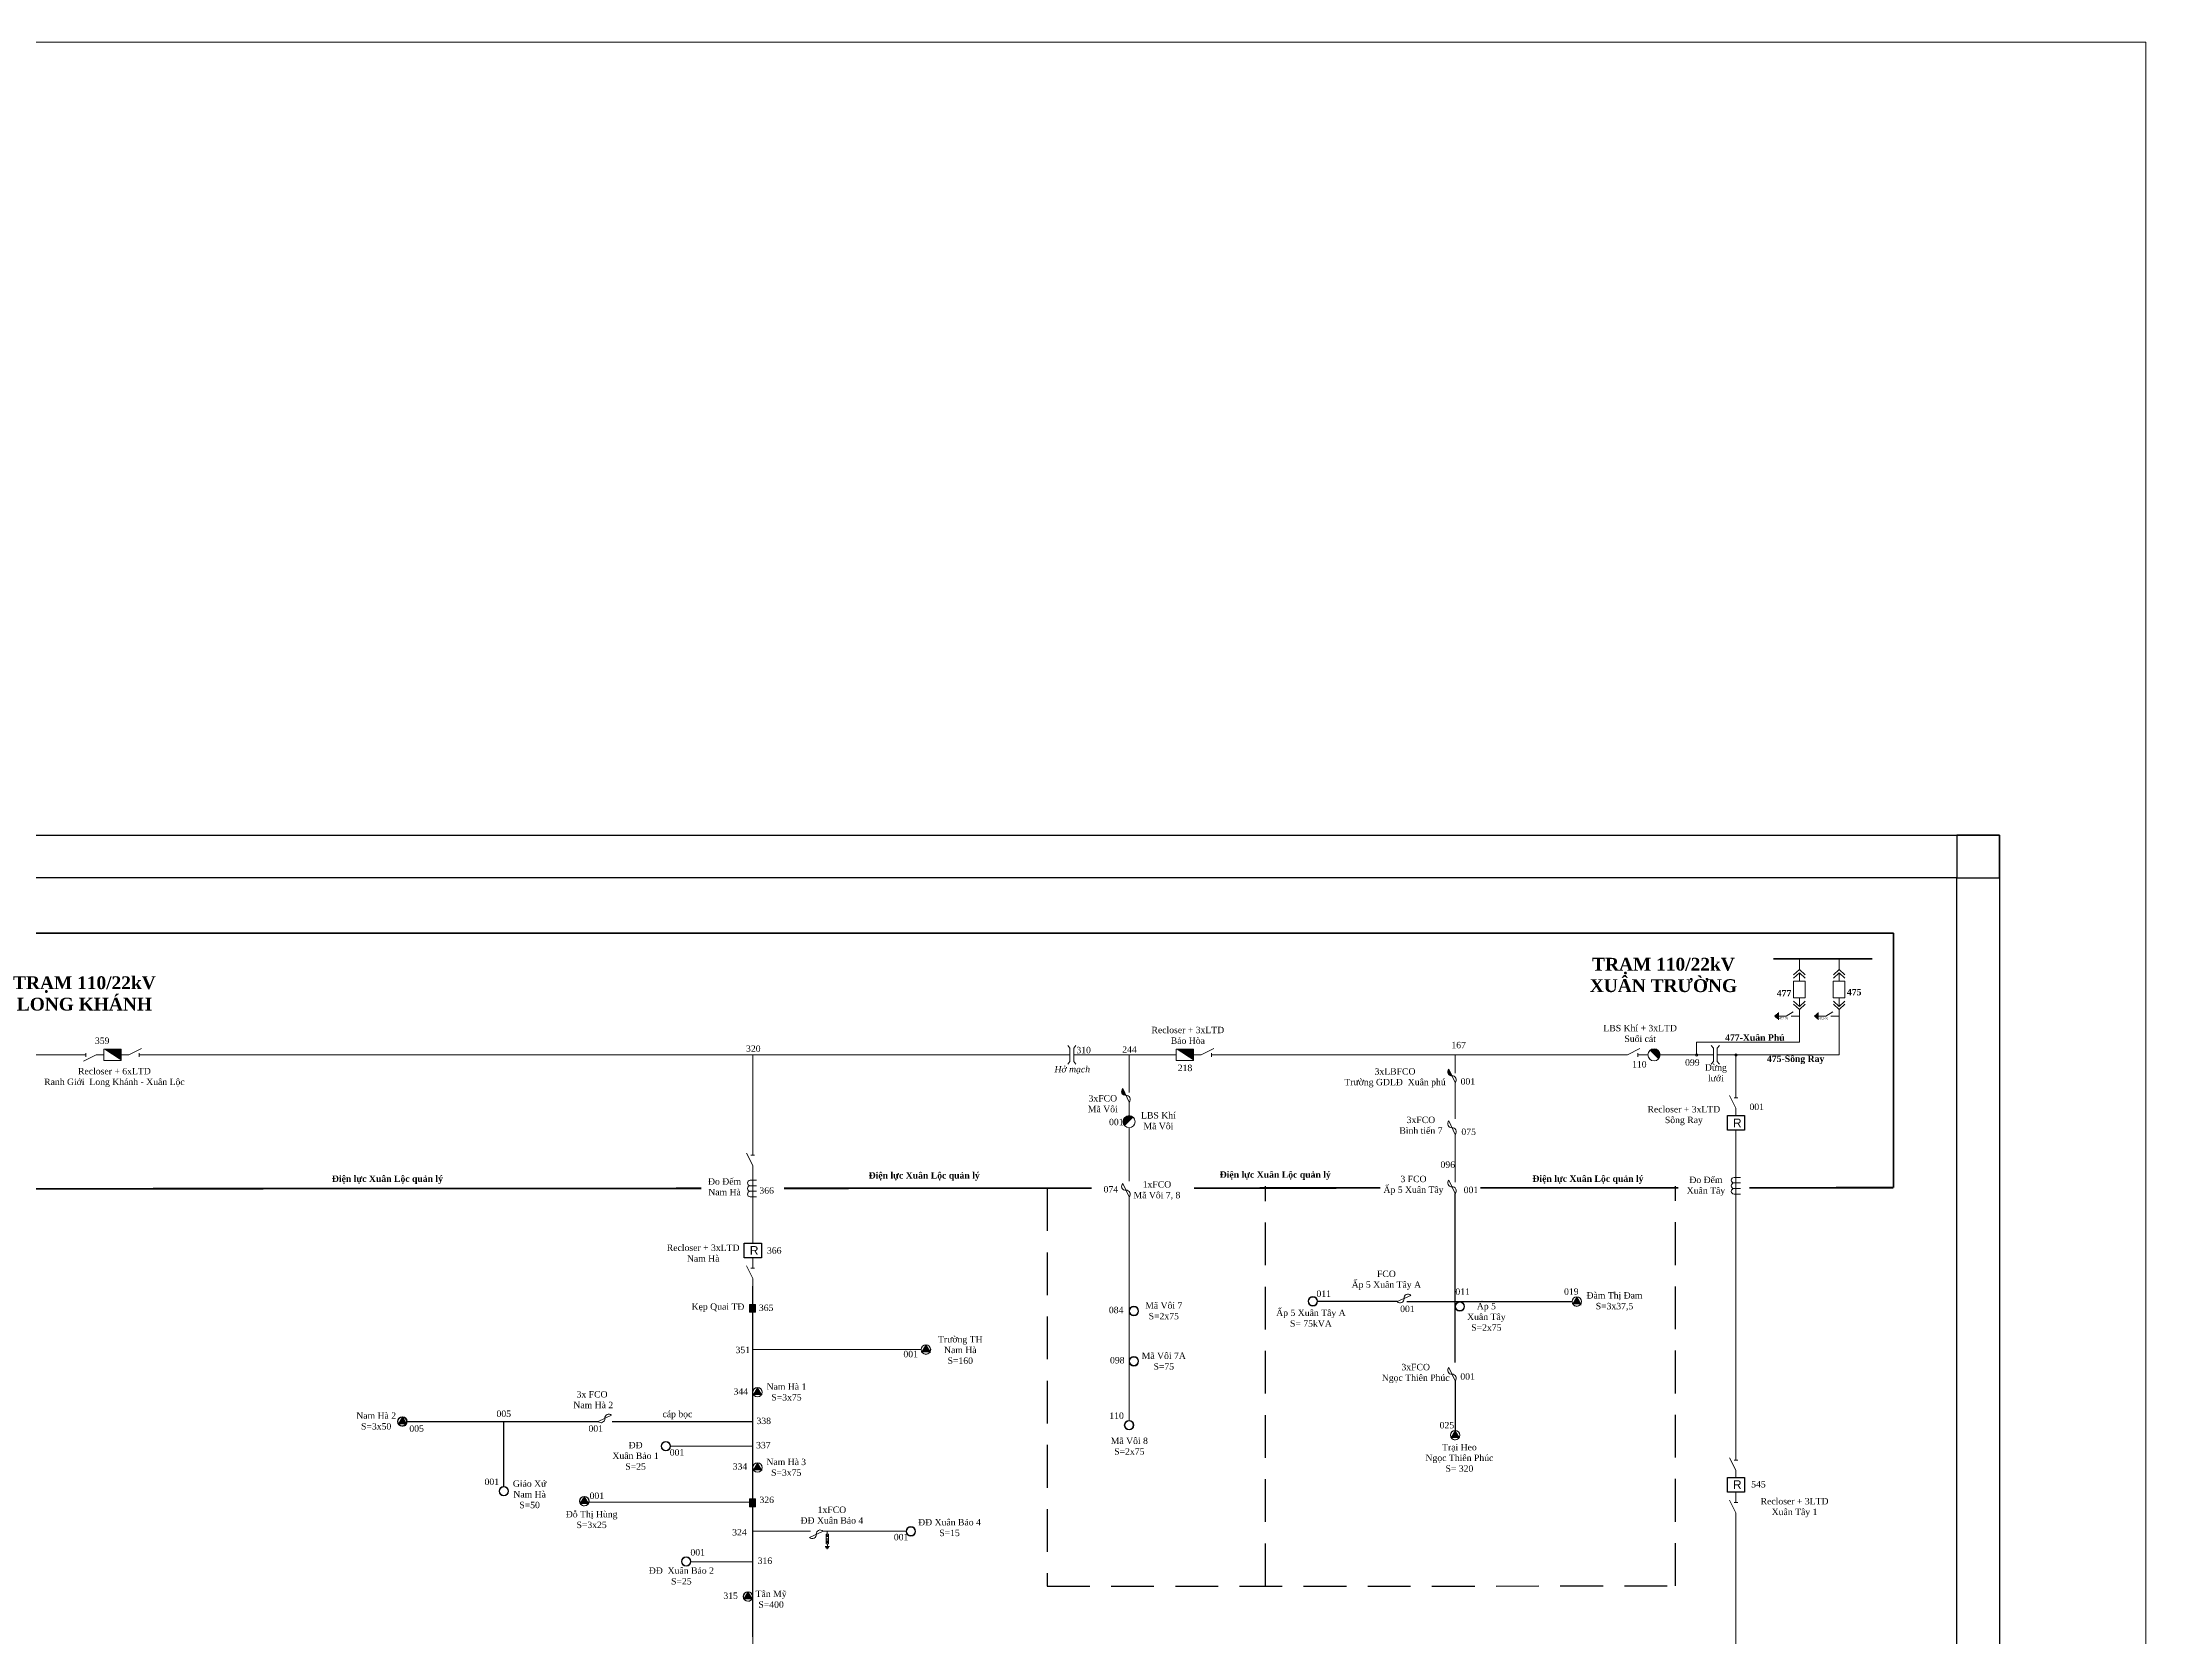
# Model space of a CAD drawing. Header units: inches. Extents: x 4393 to 9189, y -189 to 2360.
# Drawn here: x 8357.2 to 8603.2, y 1318.2 to 1504.7 of the extents above; entities that cross this region are included whole.
import ezdxf
from ezdxf.enums import TextEntityAlignment as Align

# ---------------------------------------------------------------- set-up
doc = ezdxf.new("R2010")
doc.units = ezdxf.units.IN
doc.header["$MEASUREMENT"] = 0
doc.linetypes.add('DASHED', pattern=[0.75, 0.5, -0.25])
for name, color, linetype, lineweight in [('Day 22kV', 1, 'Continuous', 25), ('Khung', 7, 'Continuous', 20), ('TBA', 5, 'Continuous', 18), ('Text', 7, 'Continuous', 15), ('Thiet bi', 3, 'Continuous', 18)]:
    doc.layers.add(name, color=color, linetype=linetype, lineweight=lineweight)
doc.layers.add('TEXT477TANPHU', color=7, linetype='Continuous')
doc.styles.get("Standard").update_dxf_attribs({"font": 'arial.ttf'})
doc.styles.add('TimeNRoman', font='times.ttf')
doc.styles.add('TimeNRoman-B', font='timesbd.ttf')

# ---------------------------------------------------------------- blocks, each defined once
blk = doc.blocks.new('TBA 1P')
h = blk.add_hatch(color=4)
h.set_gradient(color1=(0, 0, 255), one_color=1, tint=1, name='SPHERICAL')
h.paths.add_polyline_path([(0.8, 0.8, 1), (-0.8, 0.8, 1)])
h.paths.add_polyline_path([(-0.77, 0.8, -1), (0.77, 0.8, -1)], flags=16)
at = {"color": 0}
for radius in [0.8, 0.769, 0.759, 0.759, 0.748, 0.737, 0.726, 0.715]:
    blk.add_circle((0, 0.8), radius, dxfattribs=at)
blk = doc.blocks.new('LBFCO')
blk.add_hatch(color=0).paths.add_polyline_path([(2.26, 1.05, 0.707499), (1.13, 0.53)])
at = {"color": 0}
blk.add_lwpolyline([(0, 0, 0.707499), (1.13, 0.53, -0.707499), (2.26, 1.05, -5.301682)], format="xyb", dxfattribs=at)
blk.add_lwpolyline([(0, 0), (2.26, 1.05)], dxfattribs=at)
blk = doc.blocks.new('ALTD')
at = {"color": 0}
for points in [[(3.38, 1.08), (1.27, 0), (0, 0)], [(2.99, 0.31), (2.99, -0.31)], [(2.99, 0), (4.73, 0)]]:
    blk.add_lwpolyline(points, dxfattribs=at)
blk = doc.blocks.new('RECLOSER')
blk.add_hatch(color=0).paths.add_polyline_path([(0, 0.95), (0, -0.95), (2.92, -0.95)])
at = {"color": 0}
blk.add_line((2.92, 0.95), (2.92, -0.95), dxfattribs=at)
blk.add_lwpolyline([(0, -0.95), (2.92, -0.95), (2.92, 0.95), (0, 0.95)], close=True, dxfattribs=at)
blk = doc.blocks.new('DO DEM')
at = {"color": 0}
for points in [[(-1.4, 1.53), (-1.4, 0.47, 1), (-0.47, 0.47), (-0.47, 1.53)], [(-0.47, 1.53), (-0.47, 0.47, 1), (0.47, 0.47), (0.47, 1.53)], [(0.47, 1.53), (0.47, 0.47, 1), (1.4, 0.47), (1.4, 1.53)]]:
    blk.add_lwpolyline(points, format="xyb", dxfattribs=at)
blk = doc.blocks.new('NOI DAT')
at = {"color": 0}
for points in [[(0, 0.01), (0, -1.37)], [(0, -3.51), (0, -2.22), (-0.71, -1.04)], [(0.6, -3.51), (-0.6, -3.51)], [(-0.47, -3.67), (0.47, -3.67)], [(-0.34, -3.82), (0.34, -3.82)], [(-0.21, -3.98), (0.21, -3.98)], [(-0.08, -4.13), (0.08, -4.13)]]:
    blk.add_lwpolyline(points, dxfattribs=at)
blk = doc.blocks.new('MAT CAT')
at = {"color": 0}
blk.add_lwpolyline([(-0.98, 4.76), (0.98, 4.76), (0.98, 1.94), (-0.98, 1.94)], close=True, dxfattribs=at)
for points in [[(-0.97, 5.81), (0, 6.7), (0.97, 5.81)], [(-0.97, 5.28), (0, 6.17), (0.97, 5.28)], [(0, 4.76), (0, 6.17)], [(-0.97, 1.42), (0, 0.53), (0.97, 1.42)], [(-0.97, 0.89), (0, 0), (0.97, 0.89)], [(0, 1.94), (0, 0.53)]]:
    blk.add_lwpolyline(points, dxfattribs=at)
blk = doc.blocks.new('FCO')
at = {"color": 0}
blk.add_lwpolyline([(0, 0, 0.707499), (1.13, 0.53, -0.707499), (2.26, 1.05, -5.301682)], format="xyb", dxfattribs=at)
blk.add_lwpolyline([(0, 0), (2.26, 1.05)], dxfattribs=at)
blk = doc.blocks.new('TBA 3P')
h = blk.add_hatch(color=4)
h.set_gradient(color1=(0, 0, 255), one_color=1, tint=1, name='INVSPHERICAL')
h.paths.add_polyline_path([(-0.01, 1.58), (0, 1.6, 0.414214), (-0.8, 0.8, 0.131652), (-0.69, 0.4), (-0.68, 0.42, -0.12747), (-0.78, 0.8, -0.409402)])
h = blk.add_hatch(color=4)
h.set_gradient(color1=(0, 0, 255), one_color=1, tint=1, name='INVSPHERICAL')
h.paths.add_polyline_path([(0.8, 0.8, 1), (-0.8, 0.8, 1)])
h.paths.add_polyline_path([(-0.78, 0.8, -1), (0.78, 0.8, -1)], flags=16)
h = blk.add_hatch()
h.set_pattern_fill('AR-HBONE', color=4, scale=0.25, style=0)
h.paths.add_polyline_path([(0.69, 0.4), (0.67, 0.4, -0.566432), (-0.67, 0.4), (-0.69, 0.4, 0.57735)])
h = blk.add_hatch(color=4)
h.set_gradient(color1=(0, 0, 255), one_color=1, tint=1, name='SPHERICAL')
h.paths.add_polyline_path([(0, 1.6), (0.01, 1.58, -0.409402), (0.78, 0.8, -0.12747), (0.68, 0.42), (0.69, 0.4, 0.131652), (0.8, 0.8, 0.414214)])
at = {"color": 0}
blk.add_lwpolyline([(0, 1.6, 0, 1.39, 0), (0, 0.4, 0, 0, 0)], format="xyseb", dxfattribs=at)
blk.add_lwpolyline([(-0.69, 0.4), (0.69, 0.4), (0, 1.6)], close=True, dxfattribs=at)
for radius in [0.8, 0.778]:
    blk.add_circle((0, 0.8), radius, dxfattribs=at)
blk = doc.blocks.new('LBS')
blk.add_hatch(color=0).paths.add_polyline_path([(-0.72, 0.72, 0.198912), (-1.02, 0, 0.668179), (0.72, -0.72)])
at = {"color": 0}
blk.add_circle((0, 0), 1.02, dxfattribs=at)
blk = doc.blocks.new('DUNG LUOI')
at = {"color": 0}
for points in [[(-1.01, -1.59), (-0.65, -1.1), (-0.65, 1.1), (-1.01, 1.59)], [(0.37, -1.59), (0, -1.1), (0, 1.1), (0.37, 1.59)]]:
    blk.add_lwpolyline(points, dxfattribs=at)
blk = doc.blocks.new('Re')
at = {"layer": 'Day 22kV', "color": 0}
blk.add_lwpolyline([(1873.3, 178.6), (1883.3, 178.6), (1883.3, 170.1), (1873.3, 170.1)], close=True, dxfattribs=at)
at = {"layer": 'TEXT477TANPHU', "color": 7, "true_color": 0xffffff, "insert": (1876.5, 176.9), "char_height": 5, "attachment_point": 1}
blk.add_mtext_dynamic_manual_height_columns('R', width=1.151, gutter_width=1, heights=[0], dxfattribs=at)
blk = doc.blocks.new('4')
at = {"layer": 'Day 22kV', "color": 6}
for p, q in [((0, 841), (1149, 841)), ((1149, 841), (1149, 0))]:
    blk.add_line(p, q, dxfattribs=at)
blk = doc.blocks.new('7')
at = {"layer": 'Day 22kV', "color": 6}
for p, q in [((10, 10), (0, 10)), ((0, 10), (0, 0)), ((10, 0), (10, 10)), ((0, 0), (10, 0))]:
    blk.add_line(p, q, dxfattribs=at)
blk = doc.blocks.new('11')
at = {"layer": 'Day 22kV', "color": 6}
blk.add_lwpolyline([(1138.99, 829.51), (10, 829.49), (10, 8.51), (1138.99, 8.51), (1138.99, 829.51)], dxfattribs=at)
for name, p in [('4', (0, -1.49)), ('7', (1138.99, 829.51))]:
    blk.add_blockref(name, p, dxfattribs=at)
blk = doc.blocks.new('LA')
at = {"color": 0}
for p, q in [((0.33, -2.28), (0.53, -2.69)), ((0.33, -2.28), (0.74, -2.28)), ((0.33, -3.92), (0.33, -2.28)), ((0.33, -2.69), (0.74, -2.69)), ((0.33, -3.1), (0.74, -3.1)), ((0.33, -3.3), (0.74, -3.3)), ((0.33, -3.51), (0.74, -3.51)), ((0.52, -1.72), (0.52, -2.28)), ((0.53, -2.69), (0.74, -2.28)), ((0.74, -2.28), (0.74, -3.92)), ((0.88, -4.39), (0.14, -4.39)), ((0.22, -4.48), (0.8, -4.48)), ((0.3, -4.58), (0.72, -4.58)), ((0.33, -3.71), (0.74, -3.71)), ((0.74, -3.92), (0.33, -3.92)), ((0.38, -4.67), (0.64, -4.67)), ((0.46, -4.77), (0.56, -4.77)), ((0.53, -3.92), (0.53, -4.39))]:
    blk.add_line(p, q, dxfattribs=at)

msp = doc.modelspace()

# ---------------------------------------------------------------- hatches: boundary and pattern name
at = {"layer": 'Text', "lineweight": 15}
h = msp.add_hatch(dxfattribs=at)
h.set_pattern_fill('ANSI38', color=4, scale=0.5, style=0)
h.set_pattern_definition([(45, (8296.92188, 468.857576), (-0.044194174, 0.044194174), []), (135, (8296.92188, 468.857576), (-0.1325825215, 0.044194174), [0.15625, -0.09375])])
h.paths.add_polyline_path([(8440.63, 1357.16), (8439.9, 1357.16), (8439.9, 1356.26), (8440.63, 1356.26)])
h = msp.add_hatch(dxfattribs=at)
h.set_pattern_fill('ANSI38', color=4, scale=0.5, style=0)
h.set_pattern_definition([(45, (8296.92188, 446.11592), (-0.044194174, 0.044194174), []), (135, (8296.92188, 446.11592), (-0.1325825215, 0.044194174), [0.15625, -0.09375])])
h.paths.add_polyline_path([(8440.63, 1334.42), (8439.9, 1334.42), (8439.9, 1333.51), (8440.63, 1333.51)])

# ---------------------------------------------------------------- linework, layer by layer
at = {"color": 6, "lineweight": 15}
msp.add_line((8361.13, 1386.32), (8352.61, 1386.32), dxfattribs=at)
at = {"color": 3, "lineweight": 15}
for points in [[(8477.12, 1385.22), (8477.37, 1385.56), (8477.37, 1387.09), (8477.12, 1387.42)], [(8478.08, 1385.22), (8477.82, 1385.56), (8477.82, 1387.09), (8478.08, 1387.42)]]:
    msp.add_lwpolyline(points, dxfattribs=at)
at = {"layer": 'Day 22kV', "lineweight": 15}
msp.add_line((8489.81, 1386.32), (8477.82, 1386.32), dxfattribs=at)
at = {"layer": 'Day 22kV', "color": 6, "lineweight": 30}
msp.add_line((8522.41, 1350.35), (8522.41, 1370.12), dxfattribs=at)
at = {"layer": 'Day 22kV', "color": 5, "lineweight": 30}
msp.add_line((8440.31, 1318.29), (8440.31, 1359.3), dxfattribs=at)
at = {"layer": 'Day 22kV', "lineweight": 15, "const_width": 0.217}
msp.add_lwpolyline([(8559.61, 1397.54), (8571.19, 1397.54)], dxfattribs=at)
at = {"layer": 'Day 22kV', "lineweight": 15}
for points in [[(8562.65, 1396.28), (8562.65, 1397.54)], [(8567.3, 1396.28), (8567.3, 1397.54)], [(8562.65, 1391.62), (8562.65, 1387.79), (8550.63, 1387.79), (8550.63, 1386.32)], [(8553.06, 1386.32), (8567.3, 1386.32), (8567.3, 1391.62)], [(8369.76, 1386.32), (8477.37, 1386.32)], [(8440.3, 1386.32), (8440.3, 1375.78)], [(8484.29, 1386.32), (8484.29, 1381.92)], [(8495.13, 1386.32), (8541.67, 1386.32)], [(8522.41, 1386.32), (8522.41, 1384.2)], [(8552.61, 1386.32), (8546.38, 1386.32)], [(8555.24, 1382.49), (8555.24, 1386.36)], [(8522.41, 1383.09), (8522.41, 1378.86)], [(8484.29, 1380.8), (8484.29, 1379.25)], [(8484.29, 1377.8), (8484.29, 1371.55)], [(8555.24, 1377.49), (8555.24, 1340.18)], [(8522.41, 1377.02), (8522.41, 1371.46)], [(8440.3, 1372.5), (8440.3, 1364.31)], [(8555.24, 1331.93), (8555.22, 1247.82)]]:
    msp.add_lwpolyline(points, dxfattribs=at)
at = {"layer": 'Day 22kV', "color": 6, "lineweight": 15}
msp.add_lwpolyline([(8484.29, 1369.72), (8484.29, 1343.6)], dxfattribs=at)
at = {"layer": 'Day 22kV', "color": 6, "lineweight": 30}
for points in [[(8515.65, 1357.48), (8506.34, 1357.48)], [(8516.76, 1357.48), (8536.08, 1357.48)], [(8522.41, 1348.21), (8522.41, 1342.43)]]:
    msp.add_lwpolyline(points, dxfattribs=at)
at = {"layer": 'Day 22kV', "color": 5, "lineweight": 15}
for points in [[(8459.98, 1351.88), (8440.31, 1351.88)], [(8430.7, 1340.59), (8440.31, 1340.59)], [(8421.17, 1334.04), (8440.3, 1334.04)], [(8440.31, 1330.66), (8447.05, 1330.66)], [(8448.51, 1330.66), (8458.23, 1330.66)], [(8433.07, 1327.07), (8440.31, 1327.07)]]:
    msp.add_lwpolyline(points, dxfattribs=at)
at = {"layer": 'Day 22kV', "color": 5, "lineweight": 30}
for points in [[(8399.88, 1343.47), (8422.22, 1343.47)], [(8411.19, 1335.88), (8411.19, 1343.47)], [(8423.88, 1343.47), (8440.3, 1343.47)]]:
    msp.add_lwpolyline(points, dxfattribs=at)
at = {"layer": 'Day 22kV', "color": 4, "lineweight": 15}
for centre in [(8550.63, 1386.32), (8555.24, 1386.32)]:
    msp.add_circle(centre, 0.135, dxfattribs=at)
at = {"layer": 'Khung', "color": 2, "linetype": 'DASHED', "lineweight": 30, "ltscale": 20}
for points, const_width in [([(8573.67, 1400.55), (8164.54, 1400.54)], 0.203), ([(8573.67, 1400.55), (8573.64, 1370.8)], 0.195), ([(8434.3, 1370.72), (8355.81, 1370.67)], 0.203), ([(8479.92, 1370.75), (8443.93, 1370.72)], 0.203), ([(8513.66, 1370.77), (8491.9, 1370.75)], 0.203), ([(8548.51, 1370.79), (8525.34, 1370.77)], 0.203), ([(8573.64, 1370.8), (8556.82, 1370.79)], 0.203)]:
    msp.add_lwpolyline(points, dxfattribs=dict(at, const_width=const_width))
at = {"layer": 'Text', "color": 3, "linetype": 'DASHED', "lineweight": 30, "ltscale": 10}
for p, q in [((8500.25, 1324.23), (8500.25, 1370.96)), ((8548.18, 1324.26), (8548.18, 1370.99))]:
    msp.add_line(p, q, dxfattribs=at)
at = {"layer": 'Text', "color": 4}
msp.add_lwpolyline([(7959.2, 1504.68), (8603.17, 1504.68), (8603.17, 425.7), (7959.2, 425.7)], close=True, dxfattribs=at)
at = {"layer": 'Text', "color": 3, "linetype": 'DASHED', "lineweight": 30, "ltscale": 10}
msp.add_lwpolyline([(8474.7, 1370.74), (8474.7, 1324.21), (8548.18, 1324.26)], dxfattribs=at)
at = {"layer": 'Text', "color": 4, "lineweight": 15}
for points in [[(8439.9, 1357.16), (8440.63, 1357.16), (8440.63, 1356.26), (8439.9, 1356.26)], [(8439.9, 1334.42), (8440.63, 1334.42), (8440.63, 1333.51), (8439.9, 1333.51)]]:
    msp.add_lwpolyline(points, close=True, dxfattribs=at)

# ---------------------------------------------------------------- block references
at = {"layer": 'Day 22kV', "color": 6, "lineweight": 30, "xscale": 0.5, "yscale": 0.5, "zscale": 0.5}
msp.add_blockref('11', (8011.55, 992.26), dxfattribs=at)
at = {"layer": 'Day 22kV', "color": 0, "lineweight": 15, "xscale": 0.2015999999994165, "yscale": 0.2015999999998712, "zscale": 0.2016}
for p in [(8176.58, 1343.21), (8061.65, 1328.31), (8176.58, 1300.94)]:
    msp.add_blockref('Re', p, dxfattribs=at)
at = {"layer": 'TBA', "lineweight": 15, "xscale": 0.6955200000002151, "yscale": 0.6955199999999877, "zscale": 0.6955200000001468}
for name, p in [('TBA 1P', (8505.78, 1356.96)), ('TBA 3P', (8536.63, 1356.93)), ('TBA 1P', (8484.85, 1355.83)), ('TBA 1P', (8522.96, 1356.37)), ('TBA 3P', (8460.54, 1351.32)), ('TBA 1P', (8484.85, 1349.95)), ('TBA 3P', (8440.85, 1346.34)), ('TBA 1P', (8399.32, 1342.91)), ('TBA 3P', (8399.35, 1342.92)), ('TBA 1P', (8484.29, 1342.49)), ('TBA 3P', (8522.41, 1341.32)), ('TBA 1P', (8430.14, 1340.03)), ('TBA 3P', (8440.85, 1337.54)), ('TBA 1P', (8411.19, 1334.77)), ('TBA 3P', (8420.61, 1333.61)), ('TBA 1P', (8458.78, 1330.08)), ('TBA 1P', (8432.51, 1326.56)), ('TBA 3P', (8439.74, 1322.46))]:
    msp.add_blockref(name, p, dxfattribs=at)
at = {"layer": 'Thiet bi', "lineweight": 15, "xscale": 0.6955200000002151, "yscale": 0.6955199999999877, "zscale": 0.6955200000001468}
for name, p in [('MAT CAT', (8562.65, 1391.62)), ('MAT CAT', (8567.3, 1391.62)), ('DUNG LUOI', (8553.06, 1386.32)), ('ALTD', (8366.47, 1386.32)), ('ALTD', (8491.84, 1386.32)), ('ALTD', (8541.67, 1386.32)), ('FCO', (8515.65, 1357.48)), ('FCO', (8422.22, 1343.47)), ('LA', (8448.65, 1331.9))]:
    msp.add_blockref(name, p, dxfattribs=at)
at = {"layer": 'Thiet bi', "lineweight": 15}
for name, p, xscale, yscale, zscale, rotation in [('NOI DAT', (8562.65, 1390.85), 0.6955199999999877, 0.6955199999999877, 0.6955200000001468, 270), ('NOI DAT', (8567.3, 1390.85), 0.6955199999999877, 0.6955199999999877, 0.6955200000001468, 270), ('ALTD', (8364.42, 1386.32), 0.6955200000002151, 0.6955199999999877, 0.6955200000001468, 180), ('RECLOSER', (8366.47, 1386.32), 0.6955200000002151, 0.6955199999999877, 0.6955200000001468, 180), ('RECLOSER', (8491.84, 1386.32), 0.6955200000002151, 0.6955199999999877, 0.6955200000001468, 180), ('LBS', (8545.66, 1386.32), 0.6955200000002151, 0.6955199999999877, 0.6955200000001468, 180), ('LBFCO', (8484.29, 1380.8), 0.6955199999999877, 0.6955199999999877, 0.6955200000001468, 90), ('LBFCO', (8522.41, 1383.09), 0.6955199999999877, 0.6955199999999877, 0.6955200000001468, 90), ('ALTD', (8555.24, 1379.21), 0.6955199999999877, 0.6955199999999877, 0.6955200000001468, 90), ('LBS', (8484.29, 1378.51), 0.6955199999999877, 0.6955199999999877, 0.6955200000001468, 270), ('FCO', (8522.41, 1377.02), 0.6955199999999877, 0.6955199999999877, 0.6955200000001468, 90), ('ALTD', (8440.3, 1372.5), 0.6955199999999877, 0.6955199999999877, 0.6955200000001468, 90), ('DO DEM', (8439.68, 1370.7), -0.6955199999999877, 0.6955199999999877, 0.6955199999999999, 270), ('FCO', (8484.29, 1369.72), 0.6955199999999877, 0.6955199999999877, 0.6955200000001468, 90), ('FCO', (8522.41, 1370.12), 0.6955199999999877, 0.6955199999999877, 0.6955200000001468, 90), ('DO DEM', (8554.69, 1371.02), 0.6955199999999877, 0.6955199999999877, 0.6955200000001468, 270), ('ALTD', (8440.3, 1359.3), 0.6955199999999877, 0.6955199999999877, 0.6955200000001468, 90), ('FCO', (8522.41, 1348.21), 0.6955199999999877, 0.6955199999999877, 0.6955200000001468, 90), ('ALTD', (8555.24, 1336.89), 0.6955199999999877, 0.6955199999999877, 0.6955200000001468, 90), ('ALTD', (8555.24, 1331.93), 0.6955199999999877, 0.6955199999999877, 0.6955200000001468, 90), ('FCO', (8448.51, 1330.66), 0.6955200000002151, 0.6955199999999877, 0.6955200000001468, 180), ('ALTD', (8440.31, 1314.86), 0.7257600000000366, 0.7257600000000366, 0.7257600000000735, 90)]:
    msp.add_blockref(name, p, dxfattribs=dict(at, xscale=xscale, yscale=yscale, zscale=zscale, rotation=rotation))

# ---------------------------------------------------------------- texts
at = {"layer": 'Text', "color": 4, "lineweight": 15}
for s, style, p in [('477', 'TimeNRoman-B', (8560.86, 1393.15)), ('475', 'TimeNRoman-B', (8569.06, 1393.28)), ('359', 'TimeNRoman', (8364.24, 1387.6)), ('320', 'TimeNRoman', (8440.36, 1386.68)), ('310', 'TimeNRoman', (8478.98, 1386.51)), ('244', 'TimeNRoman', (8484.34, 1386.58)), ('167', 'TimeNRoman', (8522.82, 1387.09)), ('218', 'TimeNRoman', (8490.83, 1384.42)), ('110', 'TimeNRoman', (8543.94, 1384.84)), ('099', 'TimeNRoman', (8550.14, 1385.06)), ('001', 'TimeNRoman', (8523.9, 1382.84)), ('001', 'TimeNRoman', (8557.67, 1379.87)), ('001', 'TimeNRoman', (8482.8, 1378.1)), ('075', 'TimeNRoman', (8523.99, 1376.96)), ('096', 'TimeNRoman', (8521.55, 1373.12)), ('366', 'TimeNRoman', (8441.92, 1370.1)), ('074', 'TimeNRoman', (8482.16, 1370.23)), ('001', 'TimeNRoman', (8524.26, 1370.16)), ('366', 'TimeNRoman', (8442.81, 1363.09)), ('011', 'TimeNRoman', (8507.05, 1358.04)), ('011', 'TimeNRoman', (8523.29, 1358.28)), ('019', 'TimeNRoman', (8535.99, 1358.28)), ('365', 'TimeNRoman', (8441.86, 1356.39)), ('084', 'TimeNRoman', (8482.78, 1356.13)), ('001', 'TimeNRoman', (8516.83, 1356.26)), ('351', 'TimeNRoman', (8439.13, 1351.46)), ('001', 'TimeNRoman', (8458.76, 1350.98)), ('098', 'TimeNRoman', (8482.91, 1350.26)), ('001', 'TimeNRoman', (8523.87, 1348.36)), ('344', 'TimeNRoman', (8438.9, 1346.61)), ('005', 'TimeNRoman', (8401, 1342.27)), ('005', 'TimeNRoman', (8411.19, 1344.01)), ('001', 'TimeNRoman', (8421.94, 1342.28)), ('338', 'TimeNRoman', (8441.58, 1343.17)), ('110', 'TimeNRoman', (8482.83, 1343.78)), ('025', 'TimeNRoman', (8521.45, 1342.67)), ('337', 'TimeNRoman', (8441.54, 1340.34)), ('001', 'TimeNRoman', (8431.44, 1339.49)), ('334', 'TimeNRoman', (8438.8, 1337.85)), ('001', 'TimeNRoman', (8409.79, 1336.05)), ('545', 'TimeNRoman', (8557.87, 1335.76)), ('001', 'TimeNRoman', (8422.07, 1334.42)), ('326', 'TimeNRoman', (8441.93, 1333.94)), ('324', 'TimeNRoman', (8438.74, 1330.15)), ('001', 'TimeNRoman', (8433.86, 1327.81)), ('001', 'TimeNRoman', (8457.64, 1329.59)), ('316', 'TimeNRoman', (8441.72, 1326.83)), ('315', 'TimeNRoman', (8437.71, 1322.74))]:
    msp.add_text(s, height=0.75, dxfattribs=dict(at, style=style)).set_placement(p, align=Align.CENTER)
at = {"layer": 'Text', "color": 4, "lineweight": 15, "style": 'TimeNRoman'}
for s, p in [('477-76', (8560.81, 1390.46)), ('475-76', (8565.49, 1390.45))]:
    msp.add_text(s, height=0.25, rotation=0.8, dxfattribs=at).set_placement(p, align=Align.CENTER)
at = {"layer": 'Text', "color": 3, "lineweight": 15, "style": 'TimeNRoman'}
msp.add_text('cáp bọc', height=0.75, dxfattribs=at).set_placement((8431.49, 1343.97), align=Align.CENTER)
at = {"layer": 'Text', "color": 4, "lineweight": 15, "attachment_point": 5, "style": 'TimeNRoman'}
for s, insert, char_height, width in [('{\\fTimes New Roman|b1|i0|c0|p18;TRẠM 110/22kV \\PXUÂN TR\\fTimes New Roman|b1|i0|c163|p18;Ư\\fTimes New Roman|b1|i0|c0|p18;ỜNG}', (8546.76, 1395.65), 1.5, 20), ('{\\fTimes New Roman|b1|i0|c0|p18;TRẠM 110/22kV \\PLONG KHÁNH}', (8362.16, 1393.49), 1.5, 20), ('Recloser + 3xLTD\\PBảo Hòa', (8491.16, 1388.6), 0.75, 13.2484), ('LBS Khí + 3xLTD\\PSuối cát', (8544.04, 1388.82), 0.75, 15.4861), ('{\\fTimes New Roman|b1|i0|c0|p18;477-Xuân Phú}', (8557.45, 1388.33), 0.75, 12.2286), ('Recloser + 6xLTD\\PRanh Giới  Long Khánh - Xuân Lộc', (8365.67, 1383.67), 0.75, 23.1085), ('{\\fTimes New Roman|b0|i1|c0|p18;Hở mạch}', (8477.65, 1384.55), 0.75, 5.778), ('3xLBFCO\\PTr{\\fTimes New Roman|b0|i0|c163|p18;ư}ờng GDL{\\fTimes New Roman|b0|i0|c238|p18;Đ}  Xuân phú', (8515.38, 1383.64), 0.75, 23.5198), ('Dừng l{\\fTimes New Roman|b0|i0|c163|p18;ư}ới', (8552.89, 1384.22), 0.75, 4.2145), ('{\\fTimes New Roman|b1|i0|c0|p18;475-Sông Ray}', (8562.22, 1385.74), 0.75, 12.2286), ('3xFCO\\PMã Vôi ', (8481.22, 1380.61), 0.75, 3.6094), ('Recloser + 3xLTD\\PSông Ray', (8549.15, 1379.22), 0.75, 12.3215), ('LBS Khí\\PMã Vôi', (8487.72, 1378.62), 0.75, 4.2145), ('3xFCO\\PBình tiến 7', (8518.41, 1378.09), 0.75, 10), ('{\\fTimes New Roman|b1|i0|c238|p18;Đ\\fTimes New Roman|b1|i0|c0|p18;iện lực Xuân Lộc quản lý}', (8460.34, 1372.11), 0.75, 15.3722), ('{\\fTimes New Roman|b1|i0|c238|p18;Đ\\fTimes New Roman|b1|i0|c0|p18;iện lực Xuân Lộc quản lý}', (8501.38, 1372.21), 0.75, 15.3722), ('{\\fTimes New Roman|b1|i0|c238|p18;Đ\\fTimes New Roman|b1|i0|c0|p18;iện lực Xuân Lộc quản lý}', (8397.59, 1371.72), 0.75, 15.3722), ('{\\fTimes New Roman|b0|i0|c238|p18;Đ}o {\\fTimes New Roman|b0|i0|c238|p18;Đ}ếm\\PNam Hà', (8437, 1370.9), 0.75, 5.778), ('1xFCO\\PMã Vôi 7, 8', (8487.55, 1370.47), 0.75, 13.582), ('{\\fTimes New Roman|b1|i0|c238|p18;Đ\\fTimes New Roman|b1|i0|c0|p18;iện lực Xuân Lộc quản lý}', (8537.94, 1371.73), 0.75, 15.3722), ('{\\fTimes New Roman|b0|i0|c238|p18;Đ}o {\\fTimes New Roman|b0|i0|c238|p18;Đ}ếm \\PXuân Tây', (8551.73, 1370.97), 0.75, 5.778), ('Recloser + 3xLTD\\PNam Hà', (8434.5, 1363.15), 0.75, 10.3518), ('FCO\\PẤp 5 Xuân Tây A', (8514.37, 1359.98), 0.75, 10), ('Kẹp Quai TĐ', (8436.23, 1356.78), 0.75, 7.0291), ('Mã Vôi 7\\PS=2x75', (8488.35, 1356.41), 0.75, 12.3337), ('Ấp 5 Xuân Tây A\\PS= 75kVA', (8505.55, 1355.54), 0.75, 10), ('Ấp 5\\PXuân Tây\\PS=2x75', (8526.06, 1355.7), 0.75, 10), ('Tr{\\fTimes New Roman|b0|i0|c163|p18;ư}ờng TH\\PNam Hà\\PS=160', (8464.56, 1351.83), 0.75, 27.187), ('Mã Vôi 7A\\PS=75', (8488.35, 1350.53), 0.75, 12.3337), ('Nam Hà 1\\PS=3x75', (8444.24, 1346.92), 0.75, 7.2593), ('3xFCO\\PNgọc Thiên Phúc', (8517.8, 1349.09), 0.75, 10), ('3x FCO\\P Nam Hà 2', (8421.51, 1346.02), 0.75, 8.5), ('Nam Hà 2\\PS=3x50', (8396.27, 1343.53), 0.75, 7.2593), ('{\\fTimes New Roman|b0|i0|c238|p34;\\C3;Đ\\fTimes New Roman|b0|i0|c0|p18;Đ \\PXuân Bảo 1\\PS=25}', (8426.6, 1339.46), 0.75, 7.2593), ('Mã Vôi 8\\PS=2x75', (8484.32, 1340.59), 0.75, 10), ('Trại Heo \\PNgọc Thiên Phúc\\PS= 320', (8522.91, 1339.22), 0.75, 10), ('Nam Hà{\\H0.913X; }3\\PS=3x75', (8444.21, 1338.12), 0.75, 7.2593), ('{\\fTimes New Roman|b0|i0|c0|p34;Giáo Xứ\\PNam Hà}\\PS=50', (8414.21, 1334.96), 0.75, 7.2593), ('Đỗ Thị Hùng\\PS=3x25', (8421.46, 1332.01), 0.75, 7.2593), ('1xFCO\\PĐĐ Xuân Bảo 4', (8449.55, 1332.53), 0.75, 10.924), ('Recloser + 3LTD\\PXuân Tây 1', (8562.09, 1333.41), 0.75, 13.0005), ('{\\C3;ĐĐ Xuân Bảo 4\\PS=15}', (8463.3, 1331.07), 0.75, 9.969), ('Tân Mỹ\\PS=400', (8442.44, 1322.7), 0.75, 7.2593)]:
    msp.add_mtext(s, dxfattribs=dict(at, insert=insert, char_height=char_height, width=width))
at = {"layer": 'Text', "color": 3, "lineweight": 15, "char_height": 0.75, "attachment_point": 5, "style": 'TimeNRoman'}
for s, insert, width in [('3 FCO\\PẤp 5 Xuân Tây', (8517.54, 1371.07), 12.7113), ('Đàm Thị Đam\\PS=3x37,5', (8541.04, 1357.5), 10), ('{\\fTimes New Roman|b0|i0|c238|p34;Đ}Đ {\\fTimes New Roman|b0|i0|c163|p18;{}} Xuân Bảo 2\\PS=25', (8431.95, 1325.42), 8.0163)]:
    msp.add_mtext(s, dxfattribs=dict(at, insert=insert, width=width))

doc.saveas('drawing.dxf')
